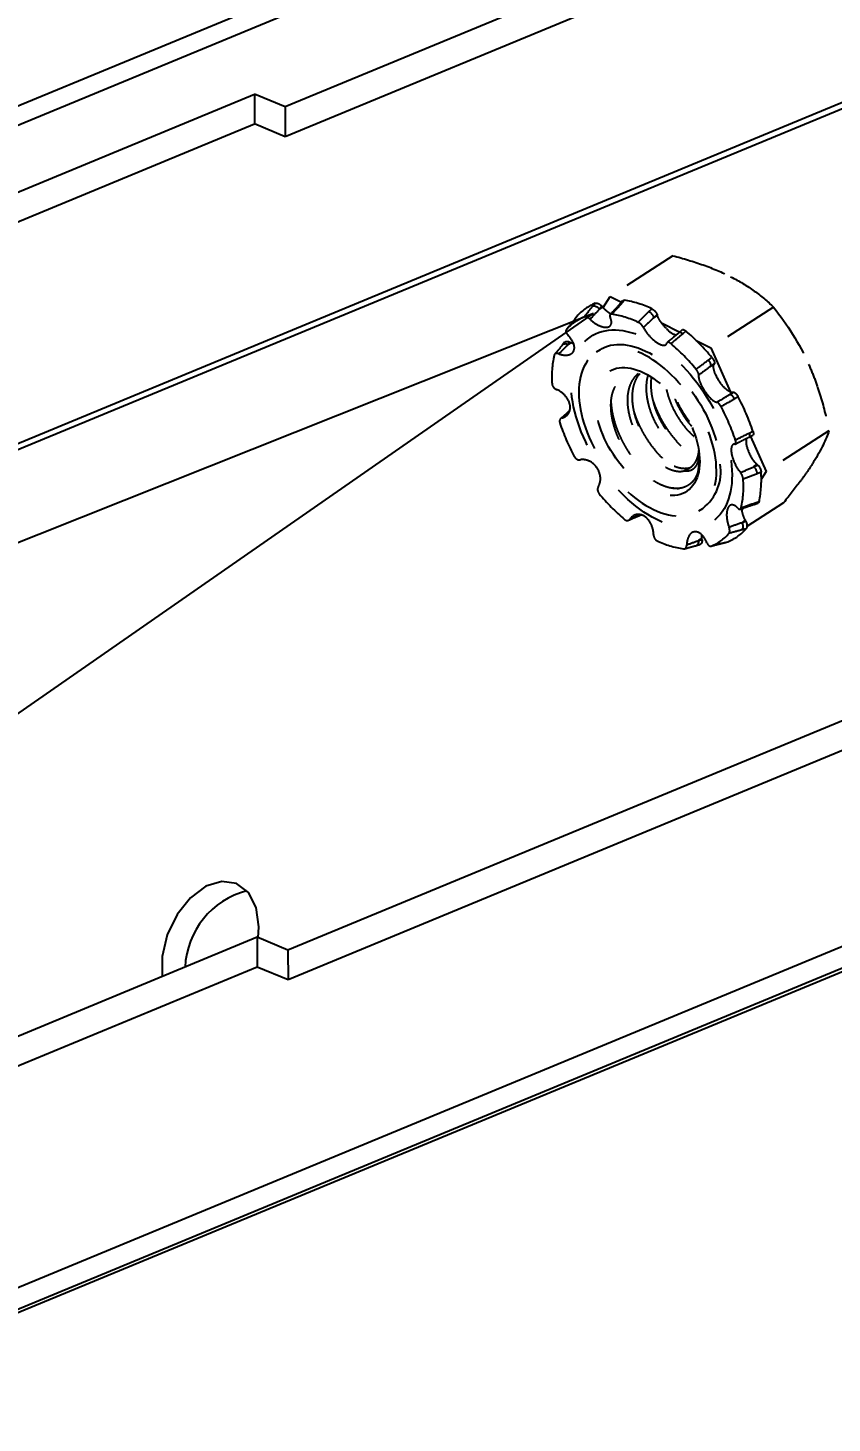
# Model space of a CAD drawing. Extents: x -1.2 to 24.5, y -10.7 to 0.
# Drawn here: x 16.458 to 17.925, y -9.427 to -6.882 of the extents above; entities that cross this region are included whole.
import ezdxf
from ezdxf import colors
from ezdxf.entities.mleader import LeaderData, LeaderLine
from ezdxf.math import Vec2, Vec3

# ---------------------------------------------------------------- set-up
doc = ezdxf.new("R2010")
doc.units = 0
doc.header["$LTSCALE"] = 0.5
doc.header["$MEASUREMENT"] = 0
doc.linetypes.add('HIDDEN2', pattern=[0.1875, 0.125, -0.0625])
for name, color, linetype in [('Brackets', 181, 'CONTINUOUS'), ('FAB DWG', 221, 'CONTINUOUS'), ('Hardware', 242, 'CONTINUOUS'), ('Housing', 150, 'CONTINUOUS')]:
    doc.layers.add(name, color=color, linetype=linetype)
doc.styles.get("Standard").update_dxf_attribs({"font": 'arial.ttf'})

msp = doc.modelspace()

# ---------------------------------------------------------------- linework, layer by layer
at = {"layer": 'Brackets', "linetype": 'Continuous', "transparency": 16777216}
for p, q in [((15.9656, -7.8358), (21.3784, -5.5967)), ((21.3784, -5.6087), (15.9713, -7.8454)), ((19.9787, -5.764), (16.9274, -7.0262)), ((20.035, -5.7952), (16.9275, -7.0806)), ((14.293, -7.9122), (16.9565, -6.8104)), ((14.3351, -7.9297), (16.9986, -6.8279)), ((21.8635, -6.9362), (15.9707, -9.3738)), ((15.4784, -7.5789), (16.871, -7.0028)), ((16.871, -7.0028), (16.8712, -7.0572)), ((16.9274, -7.0262), (16.871, -7.0028)), ((16.9274, -7.0262), (16.9275, -7.0806)), ((15.4785, -7.6333), (16.8712, -7.0572)), ((16.9275, -7.0806), (16.8712, -7.0572)), ((19.9106, -7.3323), (16.9324, -8.5642)), ((19.9565, -7.3677), (16.9326, -8.6186)), ((16.8761, -8.5408), (16.007, -8.9003)), ((16.8761, -8.5408), (16.8763, -8.5952)), ((16.9324, -8.5642), (16.8761, -8.5408)), ((16.9324, -8.5642), (16.9326, -8.6186)), ((16.8763, -8.5952), (15.9991, -8.9581)), ((16.9326, -8.6186), (16.8763, -8.5952))]:
    msp.add_line(p, q, dxfattribs=at)
at = {"layer": 'Brackets', "transparency": 16777216}
msp.add_line((21.9113, -6.956), (16.0184, -9.3936), dxfattribs=at)
at = {"layer": 'Brackets', "linetype": 'Continuous', "transparency": 16777216, "flags": 128}
msp.add_lwpolyline([(16.8779, -8.5415), (16.8791, -8.5214), (16.8742, -8.4865), (16.8602, -8.4593), (16.8386, -8.4428), (16.8118, -8.4389), (16.7826, -8.4478), (16.7543, -8.4687), (16.7299, -8.4993), (16.7121, -8.5363), (16.7027, -8.5756), (16.7027, -8.6125)], dxfattribs=at)
at = {"layer": 'Brackets', "linetype": 'Continuous', "transparency": 16777216}
msp.add_arc((16.8947, -8.6017), 0.1503, 104.3663, 177.5147, dxfattribs=at)
at = {"layer": 'Hardware', "linetype": 'HIDDEN2', "lineweight": 25, "transparency": 16777216}
for p, q in [((17.635, -7.2976), (17.5203, -7.3719)), ((17.5075, -7.3923), (17.5203, -7.3719)), ((17.5203, -7.3719), (17.5408, -7.3825)), ((17.5432, -7.3797), (17.5384, -7.3852)), ((17.5463, -7.3789), (17.5415, -7.3844)), ((17.4887, -7.3897), (17.4932, -7.3843)), ((17.5053, -7.3897), (17.5008, -7.3952)), ((17.5067, -7.3914), (17.5008, -7.3952)), ((17.5067, -7.3914), (17.5053, -7.3897)), ((17.5908, -7.3995), (17.5962, -7.3942)), ((17.606, -7.4048), (17.6006, -7.4101)), ((17.6065, -7.4063), (17.606, -7.4048)), ((17.8187, -7.3914), (17.7039, -7.4658)), ((17.4599, -7.4081), (17.4558, -7.4133)), ((17.4559, -7.4132), (17.4558, -7.4133)), ((17.46, -7.408), (17.4559, -7.4132)), ((17.6065, -7.4063), (17.6006, -7.4101)), ((17.6138, -7.4197), (17.6473, -7.4369)), ((17.4373, -7.4555), (17.4333, -7.4604)), ((17.4469, -7.4553), (17.4429, -7.4601)), ((17.4488, -7.4563), (17.4429, -7.4601)), ((17.4488, -7.4563), (17.4469, -7.4553)), ((17.6521, -7.4327), (17.6463, -7.4377)), ((17.6586, -7.435), (17.6528, -7.44)), ((17.6776, -7.4523), (17.7039, -7.4658)), ((17.5021, -7.4691), (17.495, -7.4736)), ((17.7039, -7.4658), (17.7401, -7.5464)), ((17.6999, -7.4879), (17.7062, -7.4834)), ((17.7106, -7.4946), (17.7042, -7.4991)), ((17.7101, -7.4953), (17.7042, -7.4991)), ((17.7101, -7.4953), (17.7106, -7.4946)), ((17.7388, -7.5507), (17.7454, -7.5467)), ((17.7447, -7.5469), (17.7388, -7.5507)), ((17.7454, -7.5467), (17.7447, -7.5469)), ((17.7539, -7.5547), (17.7473, -7.5587)), ((17.4456, -7.5829), (17.4327, -7.5933)), ((17.4467, -7.58), (17.4449, -7.5817)), ((17.7686, -7.6319), (17.7688, -7.6309)), ((17.7738, -7.6284), (17.7807, -7.625)), ((17.7738, -7.6283), (17.7738, -7.6284)), ((17.7741, -7.6211), (17.781, -7.6178)), ((17.7763, -7.6272), (17.8049, -7.691)), ((17.9197, -7.6167), (17.8049, -7.691)), ((17.7888, -7.6785), (17.7829, -7.6823)), ((17.7829, -7.6823), (17.7899, -7.6794)), ((17.7899, -7.6794), (17.7888, -7.6785)), ((17.7959, -7.6924), (17.7889, -7.6953)), ((17.8049, -7.691), (17.7963, -7.7047)), ((17.6825, -7.7629), (17.6895, -7.7584)), ((17.7628, -7.758), (17.7609, -7.7611)), ((17.837, -7.7481), (17.7699, -7.7916)), ((17.7831, -7.7511), (17.7902, -7.7488)), ((17.7852, -7.7483), (17.7922, -7.7461)), ((17.5564, -7.7781), (17.5737, -7.7696)), ((17.572, -7.7723), (17.5772, -7.7702)), ((17.767, -7.7802), (17.7611, -7.784)), ((17.7611, -7.784), (17.768, -7.782)), ((17.768, -7.782), (17.767, -7.7802)), ((17.7685, -7.7955), (17.7617, -7.7974)), ((17.6778, -7.8261), (17.684, -7.8245)), ((17.6878, -7.8132), (17.6819, -7.817)), ((17.6819, -7.817), (17.688, -7.8154)), ((17.688, -7.8154), (17.6878, -7.8132)), ((17.7045, -7.8272), (17.7169, -7.824)), ((17.7285, -7.821), (17.7349, -7.8193)), ((17.7289, -7.8209), (17.7285, -7.821)), ((17.7289, -7.8209), (17.7353, -7.8192)), ((17.7353, -7.8192), (17.7349, -7.8192))]:
    msp.add_line(p, q, dxfattribs=at)
at = {"layer": 'Hardware', "linetype": 'HIDDEN2', "lineweight": 25, "transparency": 16777216, "flags": 128}
for points in [[(17.7426, -7.6887), (17.7429, -7.697), (17.7427, -7.705), (17.7422, -7.7128), (17.7413, -7.7203), (17.74, -7.7276), (17.7384, -7.7346), (17.7364, -7.7412), (17.7341, -7.7476), (17.7313, -7.7536), (17.7283, -7.7592), (17.7249, -7.7645), (17.7211, -7.7693), (17.7171, -7.7738), (17.7127, -7.7779), (17.708, -7.7815), (17.7031, -7.7847), (17.6978, -7.7875), (17.6924, -7.7898), (17.6866, -7.7917), (17.6806, -7.7931), (17.6744, -7.7941), (17.668, -7.7946), (17.6615, -7.7946), (17.6547, -7.7942), (17.6478, -7.7933), (17.6408, -7.7919), (17.6336, -7.7901), (17.6264, -7.7878), (17.6191, -7.7851), (17.6117, -7.7819), (17.6043, -7.7784), (17.5968, -7.7743), (17.5894, -7.7699), (17.5819, -7.7651), (17.5745, -7.7599), (17.5672, -7.7543), (17.5599, -7.7484), (17.5527, -7.7421), (17.5457, -7.7354), (17.5387, -7.7285), (17.5319, -7.7213), (17.5253, -7.7138), (17.5189, -7.706), (17.5126, -7.698), (17.5066, -7.6898), (17.5008, -7.6814), (17.4952, -7.6728), (17.4899, -7.6641), (17.4849, -7.6552), (17.4801, -7.6462), (17.4757, -7.6372), (17.4715, -7.6281), (17.4677, -7.6189), (17.4642, -7.6097), (17.4611, -7.6006), (17.4582, -7.5915), (17.4558, -7.5824), (17.4537, -7.5734), (17.452, -7.5645), (17.4506, -7.5558), (17.4496, -7.5472), (17.449, -7.5387), (17.4487, -7.5305), (17.4489, -7.5225), (17.4494, -7.5147), (17.4503, -7.5071), (17.4515, -7.4999), (17.4532, -7.4929), (17.4552, -7.4862), (17.4575, -7.4799), (17.4603, -7.4739), (17.4633, -7.4683), (17.4667, -7.463), (17.4705, -7.4581), (17.4745, -7.4537), (17.4789, -7.4496), (17.4836, -7.4459), (17.4885, -7.4427), (17.4937, -7.44), (17.4992, -7.4376), (17.505, -7.4358), (17.511, -7.4343), (17.5172, -7.4334), (17.5235, -7.4329), (17.5301, -7.4329), (17.5369, -7.4333), (17.5438, -7.4342), (17.5508, -7.4356), (17.558, -7.4374), (17.5652, -7.4396), (17.5725, -7.4424), (17.5799, -7.4455), (17.5873, -7.4491), (17.5948, -7.4531), (17.6022, -7.4575), (17.6097, -7.4623), (17.6171, -7.4676), (17.6244, -7.4731), (17.6317, -7.4791), (17.6389, -7.4854), (17.6459, -7.492), (17.6529, -7.4989), (17.6597, -7.5062), (17.6663, -7.5137), (17.6727, -7.5214), (17.679, -7.5294), (17.685, -7.5377), (17.6908, -7.5461), (17.6964, -7.5547), (17.7017, -7.5634), (17.7067, -7.5723), (17.7115, -7.5812), (17.7159, -7.5903), (17.7201, -7.5994), (17.7239, -7.6085), (17.7274, -7.6177), (17.7305, -7.6269), (17.7334, -7.636), (17.7358, -7.6451), (17.7379, -7.654), (17.7396, -7.6629), (17.741, -7.6717), (17.742, -7.6803), (17.7426, -7.6887)], [(17.6528, -7.44), (17.6514, -7.4389), (17.65, -7.4381), (17.6487, -7.4376), (17.6477, -7.4374), (17.6468, -7.4375), (17.6463, -7.4377)], [(17.4634, -7.5542), (17.464, -7.5621), (17.465, -7.5701), (17.4663, -7.5782), (17.4681, -7.5865), (17.4701, -7.5949), (17.4726, -7.6033), (17.4754, -7.6118), (17.4785, -7.6203), (17.482, -7.6289), (17.4858, -7.6373), (17.4899, -7.6457), (17.4943, -7.6541), (17.499, -7.6623), (17.504, -7.6704), (17.5092, -7.6783), (17.5147, -7.6861), (17.5204, -7.6936), (17.5263, -7.7009), (17.5324, -7.708), (17.5386, -7.7148), (17.5451, -7.7213), (17.5516, -7.7274), (17.5583, -7.7333), (17.565, -7.7388), (17.5719, -7.7439), (17.5787, -7.7487), (17.5856, -7.7531), (17.5926, -7.757), (17.5995, -7.7605), (17.6063, -7.7636), (17.6132, -7.7663), (17.6199, -7.7685), (17.6266, -7.7702), (17.6331, -7.7715), (17.6395, -7.7723), (17.6458, -7.7727), (17.6518, -7.7726), (17.6577, -7.772), (17.6634, -7.7709), (17.6688, -7.7694), (17.6741, -7.7675), (17.679, -7.765), (17.6837, -7.7622), (17.6881, -7.7589), (17.6921, -7.7551), (17.6959, -7.751), (17.6994, -7.7464), (17.7025, -7.7415), (17.7052, -7.7361), (17.7076, -7.7305), (17.7097, -7.7245), (17.7114, -7.7181), (17.7127, -7.7115), (17.7136, -7.7045), (17.7142, -7.6974), (17.7143, -7.6899), (17.7141, -7.6823), (17.7136, -7.6744), (17.7126, -7.6664), (17.7112, -7.6583), (17.7095, -7.65), (17.7074, -7.6416), (17.705, -7.6332), (17.7022, -7.6247), (17.6991, -7.6162), (17.6956, -7.6077), (17.6918, -7.5992), (17.6877, -7.5908), (17.6833, -7.5825), (17.6786, -7.5742), (17.6736, -7.5661), (17.6684, -7.5582), (17.6629, -7.5505), (17.6572, -7.5429), (17.6513, -7.5356), (17.6452, -7.5286), (17.639, -7.5218), (17.6325, -7.5153), (17.626, -7.5091), (17.6193, -7.5032), (17.6126, -7.4977), (17.6057, -7.4926), (17.5989, -7.4878), (17.592, -7.4835), (17.585, -7.4795), (17.5781, -7.476), (17.5712, -7.4729), (17.5644, -7.4702), (17.5577, -7.468), (17.551, -7.4663), (17.5445, -7.465), (17.5381, -7.4642), (17.5318, -7.4638), (17.5258, -7.4639), (17.5199, -7.4645), (17.5142, -7.4656), (17.5087, -7.4671), (17.5035, -7.4691), (17.4986, -7.4715), (17.4939, -7.4744), (17.4895, -7.4777), (17.4854, -7.4814), (17.4817, -7.4856), (17.4782, -7.4901), (17.4751, -7.4951), (17.4724, -7.5004), (17.4699, -7.5061), (17.4679, -7.5121), (17.4662, -7.5184), (17.4649, -7.5251), (17.464, -7.532), (17.4634, -7.5392), (17.4632, -7.5466), (17.4634, -7.5542)], [(17.5021, -7.4691), (17.5056, -7.467), (17.5105, -7.4645), (17.5157, -7.4626), (17.5212, -7.461), (17.5269, -7.46), (17.5328, -7.4594), (17.5388, -7.4593), (17.5451, -7.4596), (17.5515, -7.4605), (17.558, -7.4618), (17.5647, -7.4635), (17.5714, -7.4657), (17.5783, -7.4684), (17.5851, -7.4715), (17.592, -7.475), (17.599, -7.4789), (17.6059, -7.4833), (17.6127, -7.4881), (17.6196, -7.4932), (17.6263, -7.4987), (17.633, -7.5045), (17.6395, -7.5107), (17.646, -7.5172), (17.6522, -7.524), (17.6583, -7.5311), (17.6642, -7.5384), (17.6699, -7.5459), (17.6754, -7.5537), (17.6806, -7.5616), (17.6856, -7.5697), (17.6903, -7.5779), (17.6947, -7.5862), (17.6988, -7.5947), (17.7026, -7.6031), (17.7061, -7.6116), (17.7092, -7.6202), (17.712, -7.6286), (17.7144, -7.6371), (17.7165, -7.6455), (17.7182, -7.6537), (17.7196, -7.6619), (17.7206, -7.6699), (17.7211, -7.6777)], [(17.6836, -7.6667), (17.6838, -7.6733), (17.6836, -7.6798), (17.6829, -7.686), (17.682, -7.6919), (17.6806, -7.6975), (17.6789, -7.7028), (17.6768, -7.7077), (17.6743, -7.7123), (17.6715, -7.7165), (17.6684, -7.7203), (17.665, -7.7237), (17.6612, -7.7267), (17.6572, -7.7292), (17.6528, -7.7313), (17.6483, -7.733), (17.6434, -7.7342), (17.6384, -7.7349), (17.6332, -7.7351), (17.6277, -7.7349), (17.6222, -7.7342), (17.6165, -7.733), (17.6106, -7.7314), (17.6047, -7.7293), (17.5988, -7.7268), (17.5928, -7.7238), (17.5867, -7.7204), (17.5807, -7.7166), (17.5747, -7.7124), (17.5688, -7.7078), (17.5629, -7.7029), (17.5572, -7.6976), (17.5516, -7.692), (17.5461, -7.6861), (17.5408, -7.68), (17.5357, -7.6735), (17.5308, -7.6669), (17.5262, -7.6601), (17.5218, -7.6531), (17.5176, -7.6459), (17.5138, -7.6387), (17.5102, -7.6313), (17.507, -7.6239), (17.5041, -7.6165), (17.5015, -7.6091), (17.4993, -7.6017), (17.4975, -7.5944), (17.496, -7.5872), (17.4949, -7.5802), (17.4942, -7.5732), (17.4938, -7.5665), (17.4939, -7.5599), (17.4943, -7.5536), (17.4951, -7.5476), (17.4963, -7.5418), (17.4978, -7.5364), (17.4997, -7.5313), (17.502, -7.5265), (17.5046, -7.5221), (17.5076, -7.5181), (17.5109, -7.5145), (17.5145, -7.5113), (17.5184, -7.5085), (17.5226, -7.5062), (17.527, -7.5043), (17.5317, -7.5029), (17.5366, -7.502), (17.5418, -7.5015), (17.5471, -7.5015), (17.5526, -7.5019), (17.5583, -7.5029), (17.564, -7.5043), (17.5699, -7.5061), (17.5758, -7.5084), (17.5818, -7.5112), (17.5879, -7.5143), (17.5939, -7.5179), (17.5999, -7.522), (17.6058, -7.5263), (17.6117, -7.5311), (17.6175, -7.5362), (17.6232, -7.5417), (17.6288, -7.5474), (17.6342, -7.5534), (17.6394, -7.5597), (17.6444, -7.5663), (17.6491, -7.573), (17.6537, -7.5799), (17.6579, -7.587), (17.6619, -7.5942), (17.6656, -7.6015), (17.669, -7.6089), (17.6721, -7.6163), (17.6748, -7.6237), (17.6772, -7.6311), (17.6792, -7.6384), (17.6809, -7.6457), (17.6822, -7.6528), (17.6831, -7.6599), (17.6836, -7.6667)], [(17.4449, -7.5817), (17.446, -7.5808), (17.4463, -7.5807)], [(17.7741, -7.6211), (17.7746, -7.6229), (17.7748, -7.6245), (17.7749, -7.6259), (17.7747, -7.6271), (17.7743, -7.6279), (17.7738, -7.6283)]]:
    msp.add_lwpolyline(points, dxfattribs=at)
at = {"layer": 'Hardware', "linetype": 'HIDDEN2', "lineweight": 25, "transparency": 16777216}
for centre, radius, start, end in [((17.5205, -7.5522), 0.1752, 64.4038, 81.5452), ((17.5242, -7.4629), 0.0845, 111.5673, 139.502), ((17.4901, -7.4027), 0.013, 35.0427, 96.3227), ((17.4988, -7.5707), 0.1682, 64.3177, 81.6313), ((17.5407, -7.3877), 0.00343, 77.2323, 133.0046), ((17.5814, -7.4179), 0.0207, 22.2752, 62.9893), ((17.5024, -7.4849), 0.0811, 111.4287, 139.6406), ((17.6509, -7.4086), 0.0352, 218.1849, 253.5676), ((17.4094, -7.7274), 0.3842, 39.4283, 49.5689), ((17.5975, -7.5182), 0.1836, 167.8159, 184.1469), ((17.4383, -7.4664), 0.00782, 53.7838, 129.4296), ((17.3921, -7.7389), 0.3689, 39.3772, 49.6199), ((17.6905, -7.498), 0.0138, 355.2409, 47.1559), ((17.7629, -7.498), 0.0524, 199.6076, 228.0114), ((17.7354, -7.5629), 0.0126, 19.238, 74.3502), ((17.404, -7.7423), 0.397, 18.2772, 28.1985), ((17.387, -7.7532), 0.3812, 18.2272, 28.2484), ((17.7906, -7.4833), 0.3812, 198.2272, 208.2484), ((17.8051, -7.6362), 0.0367, 173.2206, 209.3758), ((17.5897, -7.6681), 0.0938, 346.848, 2.2577), ((17.6373, -7.6914), 0.085, 307.9681, 9.2289), ((17.7682, -7.697), 0.0208, 4.7857, 45.1165), ((17.5801, -7.7183), 0.1836, 347.8159, 4.1469), ((17.6052, -7.706), 0.1912, 347.8972, 4.0656), ((17.7855, -7.4976), 0.3689, 219.3772, 229.6199), ((17.7818, -7.748), 0.00338, 293.0447, 354.6768), ((17.5697, -7.7668), 0.00598, 292.6248, 328.6285), ((17.7494, -7.7912), 0.0138, 333.2966, 31.6142), ((17.6752, -7.7516), 0.0811, 291.4287, 319.6406), ((17.7043, -7.7406), 0.0845, 291.5673, 319.502), ((17.6788, -7.6658), 0.1682, 244.3177, 261.6313), ((17.674, -7.819), 0.00808, 297.9378, 14.1621)]:
    msp.add_arc(centre, radius, start, end, dxfattribs=at)
for points, knots in [([(17.635, -7.2976), (17.654, -7.3026), (17.6727, -7.3082), (17.708, -7.3208), (17.7247, -7.3279), (17.7402, -7.3358)], [0, 0, 0, 0, 0.5, 0.5, 1, 1, 1, 1]), ([(17.7402, -7.3358), (17.7558, -7.3438), (17.7702, -7.3526), (17.7962, -7.3713), (17.8079, -7.3812), (17.8187, -7.3914)], [0, 0, 0, 0, 0.5, 0.5, 1, 1, 1, 1]), ([(17.5432, -7.3797), (17.5432, -7.3797), (17.5434, -7.3792), (17.5445, -7.3789), (17.5458, -7.3789), (17.5463, -7.3789)], [0, 0, 0, 0, 0.006542, 0.565683, 1, 1, 1, 1]), ([(17.4932, -7.3843), (17.4946, -7.3837), (17.4968, -7.384), (17.5013, -7.386), (17.5036, -7.3878), (17.5053, -7.3897)], [0, 0, 0, 0, 0.5, 0.5, 1, 1, 1, 1]), ([(17.5213, -7.4039), (17.5206, -7.4034), (17.5183, -7.402), (17.5146, -7.3992), (17.5104, -7.3955), (17.5079, -7.3928), (17.5067, -7.3914)], [0, 0, 0, 0, 0.145224, 0.421525, 0.70658, 1, 1, 1, 1]), ([(17.5233, -7.4043), (17.5217, -7.4041), (17.5205, -7.4045), (17.5194, -7.4065), (17.5196, -7.408), (17.5204, -7.4098)], [0, 0, 0, 0, 0.5, 0.5, 1, 1, 1, 1]), ([(17.5384, -7.3852), (17.5383, -7.3854), (17.5349, -7.3892), (17.529, -7.3958), (17.5229, -7.4022), (17.5203, -7.405)], [0, 0, 0, 0, 0.018805, 0.573407, 1, 1, 1, 1]), ([(17.5962, -7.3942), (17.5982, -7.3951), (17.6004, -7.3968), (17.604, -7.4007), (17.6054, -7.403), (17.606, -7.4048)], [0, 0, 0, 0, 0.5, 0.5, 1, 1, 1, 1]), ([(17.4836, -7.4135), (17.4819, -7.4119), (17.4798, -7.4105), (17.4758, -7.409), (17.474, -7.4089), (17.4727, -7.4094)], [0, 0, 0, 0, 0.5, 0.5, 1, 1, 1, 1]), ([(17.4836, -7.4135), (17.4883, -7.418), (17.494, -7.422), (17.505, -7.4272), (17.5103, -7.4284), (17.5185, -7.4276), (17.5213, -7.4255), (17.5233, -7.419), (17.5226, -7.4146), (17.5204, -7.4098)], [0, 0, 0, 0, 0.25, 0.25, 0.5, 0.5, 0.75, 0.75, 1, 1, 1, 1]), ([(17.581, -7.4284), (17.5801, -7.4266), (17.5787, -7.4247), (17.5754, -7.4213), (17.5735, -7.4199), (17.5717, -7.4191)], [0, 0, 0, 0, 0.5, 0.5, 1, 1, 1, 1]), ([(17.581, -7.4284), (17.5833, -7.4332), (17.587, -7.4385), (17.5957, -7.4483), (17.6009, -7.4528), (17.6105, -7.4591), (17.6149, -7.4608), (17.6214, -7.461), (17.6235, -7.4595), (17.6241, -7.4566)], [0, 0, 0, 0, 0.25, 0.25, 0.5, 0.5, 0.75, 0.75, 1, 1, 1, 1]), ([(17.6232, -7.4304), (17.6192, -7.4267), (17.6156, -7.4225), (17.6113, -7.4162), (17.61, -7.4141), (17.6079, -7.4101), (17.6071, -7.4081), (17.6065, -7.4063)], [0, 0, 0, 0, 0.5, 0.5, 0.75, 0.75, 1, 1, 1, 1]), ([(17.4269, -7.4765), (17.4327, -7.4787), (17.4386, -7.4795), (17.4482, -7.4777), (17.452, -7.4751), (17.4556, -7.4675), (17.4555, -7.4625), (17.4516, -7.4522), (17.448, -7.4469), (17.4433, -7.4423)], [0, 0, 0, 0, 0.25, 0.25, 0.5, 0.5, 0.75, 0.75, 1, 1, 1, 1]), ([(17.4373, -7.4556), (17.4373, -7.4555), (17.4377, -7.4548), (17.4392, -7.4541), (17.4416, -7.4536), (17.4444, -7.4541), (17.4461, -7.4549), (17.4469, -7.4553)], [0, 0, 0, 0, 0.013941, 0.275031, 0.536113, 0.797197, 1, 1, 1, 1]), ([(17.4405, -7.4324), (17.4396, -7.4335), (17.4394, -7.4351), (17.4404, -7.4387), (17.4416, -7.4406), (17.4433, -7.4423)], [0, 0, 0, 0, 0.5, 0.5, 1, 1, 1, 1]), ([(17.454, -7.4587), (17.4539, -7.4587), (17.4522, -7.4581), (17.4504, -7.4572), (17.4488, -7.4563)], [0, 0, 0, 0, 0.045682, 1, 1, 1, 1]), ([(17.6311, -7.4579), (17.6294, -7.4565), (17.6278, -7.4556), (17.6252, -7.4551), (17.6244, -7.4555), (17.6241, -7.4566)], [0, 0, 0, 0, 0.5, 0.5, 1, 1, 1, 1]), ([(17.6463, -7.4377), (17.6462, -7.4379), (17.6422, -7.4414), (17.635, -7.4474), (17.6278, -7.4531), (17.6247, -7.4556)], [0, 0, 0, 0, 0.0187179, 0.5745326, 1, 1, 1, 1]), ([(17.6522, -7.4328), (17.6524, -7.4326), (17.6529, -7.4321), (17.6545, -7.4324), (17.6565, -7.4334), (17.658, -7.4345), (17.6586, -7.435)], [0, 0, 0, 0, 0.18959, 0.481448, 0.773301, 1, 1, 1, 1]), ([(17.4269, -7.4765), (17.4248, -7.4757), (17.4228, -7.4756), (17.4195, -7.4766), (17.4184, -7.4778), (17.418, -7.4795)], [0, 0, 0, 0, 0.5, 0.5, 1, 1, 1, 1]), ([(17.4333, -7.4604), (17.4332, -7.4605), (17.4303, -7.4641), (17.4255, -7.4699), (17.4209, -7.4753), (17.419, -7.4775)], [0, 0, 0, 0, 0.025649, 0.600891, 1, 1, 1, 1]), ([(17.6819, -7.5154), (17.6821, -7.5143), (17.6818, -7.5126), (17.6801, -7.5088), (17.6788, -7.5067), (17.6773, -7.5049)], [0, 0, 0, 0, 0.5, 0.5, 1, 1, 1, 1]), ([(17.7062, -7.4834), (17.7079, -7.4855), (17.7093, -7.4879), (17.711, -7.492), (17.7111, -7.4938), (17.7106, -7.4946)], [0, 0, 0, 0, 0.5, 0.5, 1, 1, 1, 1]), ([(17.7135, -7.5155), (17.7114, -7.511), (17.7099, -7.5067), (17.7087, -7.4997), (17.709, -7.497), (17.7101, -7.4953)], [0, 0, 0, 0, 0.5, 0.5, 1, 1, 1, 1]), ([(17.8826, -7.4954), (17.8868, -7.5049), (17.8908, -7.5147), (17.8981, -7.5345), (17.9014, -7.5445), (17.9106, -7.5749), (17.9155, -7.5957), (17.9197, -7.6167)], [0, 0, 0, 0, 0.25, 0.25, 0.5, 0.5, 1, 1, 1, 1]), ([(17.4144, -7.5315), (17.4145, -7.5335), (17.4154, -7.5356), (17.4183, -7.5393), (17.4203, -7.5408), (17.4224, -7.5416)], [0, 0, 0, 0, 0.5, 0.5, 1, 1, 1, 1]), ([(17.6811, -7.6895), (17.6804, -7.6919), (17.679, -7.6964), (17.6761, -7.7022), (17.6729, -7.7073), (17.669, -7.7117), (17.6645, -7.7154), (17.6596, -7.7183), (17.6543, -7.7205), (17.6485, -7.7219), (17.6423, -7.7224), (17.636, -7.7222), (17.6294, -7.7211), (17.6226, -7.7193), (17.6156, -7.7167), (17.6085, -7.7134), (17.6015, -7.7095), (17.5943, -7.7048), (17.5872, -7.6994), (17.5804, -7.6935), (17.5737, -7.687), (17.5672, -7.68), (17.561, -7.6725), (17.5552, -7.6647), (17.5498, -7.6566), (17.5446, -7.6482), (17.5399, -7.6395), (17.5357, -7.6308), (17.5321, -7.6219), (17.5289, -7.6129), (17.5263, -7.604), (17.5243, -7.5953), (17.5229, -7.5869), (17.5221, -7.5786), (17.5218, -7.5705), (17.5221, -7.5629), (17.523, -7.5556), (17.5246, -7.5486), (17.5267, -7.5422), (17.5294, -7.5365), (17.5325, -7.5314), (17.5361, -7.5267), (17.5403, -7.5227), (17.5448, -7.5194), (17.5497, -7.5167), (17.5551, -7.5147), (17.5609, -7.5134), (17.5668, -7.5129), (17.573, -7.513), (17.5794, -7.5138), (17.586, -7.5153), (17.5906, -7.5166), (17.5931, -7.5176), (17.5933, -7.5177)], [0, 0, 0, 0, 0.023744, 0.044842, 0.065941, 0.087652, 0.109364, 0.130465, 0.151566, 0.173315, 0.195064, 0.215616, 0.236169, 0.257326, 0.278484, 0.298912, 0.31934, 0.340379, 0.361419, 0.381502, 0.401585, 0.422272, 0.442959, 0.462717, 0.482474, 0.50281, 0.523145, 0.542757, 0.56237, 0.582586, 0.602802, 0.621889, 0.640976, 0.660618, 0.68026, 0.699352, 0.718443, 0.738131, 0.757818, 0.776281, 0.794744, 0.813746, 0.832748, 0.851166, 0.869583, 0.888561, 0.907539, 0.92553, 0.943521, 0.96205, 0.980579, 0.998325, 1, 1, 1, 1]), ([(17.5714, -7.5131), (17.5712, -7.5132), (17.569, -7.5146), (17.5653, -7.5186), (17.5606, -7.5248), (17.5568, -7.5323), (17.554, -7.5409), (17.5522, -7.5506), (17.5516, -7.5613), (17.5523, -7.5726), (17.5541, -7.5845), (17.5572, -7.5969), (17.5616, -7.6095), (17.5671, -7.622), (17.5736, -7.6339), (17.581, -7.6453), (17.5892, -7.6558), (17.598, -7.6654), (17.607, -7.6735), (17.6162, -7.6802), (17.6253, -7.6854), (17.6343, -7.689), (17.6428, -7.6909), (17.6502, -7.6912), (17.6544, -7.6902), (17.6562, -7.6898)], [0, 0, 0, 0, 0.003418, 0.043928, 0.08496, 0.12622, 0.167404, 0.212543, 0.256866, 0.301465, 0.346791, 0.392451, 0.440576, 0.488137, 0.534857, 0.582183, 0.6302, 0.678435, 0.726404, 0.773638, 0.820397, 0.868035, 0.91619, 0.964382, 1, 1, 1, 1]), ([(17.5741, -7.5132), (17.5735, -7.5138), (17.5708, -7.5166), (17.5671, -7.523), (17.5633, -7.5322), (17.5611, -7.5426), (17.5602, -7.5538), (17.5607, -7.5656), (17.5625, -7.5781), (17.5656, -7.591), (17.5701, -7.6038), (17.5756, -7.6163), (17.5819, -7.6278), (17.5886, -7.6383), (17.5957, -7.6477), (17.6033, -7.6564), (17.6113, -7.6643), (17.6195, -7.671), (17.6279, -7.6766), (17.6362, -7.6809), (17.6443, -7.6838), (17.6521, -7.6854), (17.6596, -7.6855), (17.6651, -7.6846), (17.6678, -7.6831), (17.6685, -7.6827)], [0, 0, 0, 0, 0.014107, 0.063022, 0.112041, 0.160671, 0.208444, 0.256171, 0.304773, 0.353785, 0.402715, 0.451078, 0.49858, 0.540985, 0.583983, 0.627248, 0.670443, 0.714736, 0.758251, 0.801923, 0.846321, 0.891089, 0.935853, 0.984396, 1, 1, 1, 1]), ([(17.5892, -7.5164), (17.589, -7.5171), (17.5877, -7.5208), (17.5865, -7.5284), (17.5859, -7.5391), (17.5865, -7.5504), (17.5884, -7.5623), (17.5915, -7.5747), (17.5958, -7.5873), (17.6014, -7.5998), (17.6079, -7.6117), (17.6153, -7.6231), (17.6235, -7.6336), (17.6322, -7.6432), (17.6413, -7.6513), (17.6504, -7.658), (17.6596, -7.6632), (17.6685, -7.6667), (17.6748, -7.6684), (17.6778, -7.6684), (17.6782, -7.6684)], [0, 0, 0, 0, 0.014121, 0.07299, 0.130795, 0.18896, 0.248073, 0.307621, 0.370384, 0.432412, 0.493343, 0.555065, 0.617687, 0.680594, 0.743154, 0.804755, 0.865738, 0.927865, 0.990667, 1, 1, 1, 1]), ([(17.5958, -7.5194), (17.5957, -7.5198), (17.5948, -7.5236), (17.5945, -7.5316), (17.5949, -7.5434), (17.5968, -7.5559), (17.5999, -7.5688), (17.6043, -7.5816), (17.6099, -7.5941), (17.6161, -7.6056), (17.6229, -7.6161), (17.63, -7.6255), (17.6376, -7.6342), (17.6456, -7.6421), (17.6538, -7.6488), (17.6622, -7.6544), (17.6704, -7.6586), (17.6766, -7.661), (17.6797, -7.6616), (17.6804, -7.6618)], [0, 0, 0, 0, 0.008114, 0.076157, 0.144132, 0.213355, 0.283161, 0.352852, 0.421734, 0.48939, 0.549786, 0.611028, 0.67265, 0.73417, 0.797256, 0.859234, 0.921435, 0.98467, 1, 1, 1, 1]), ([(17.6819, -7.5154), (17.6814, -7.5183), (17.6821, -7.5228), (17.6859, -7.533), (17.689, -7.5389), (17.6964, -7.5499), (17.7006, -7.555), (17.7085, -7.5622), (17.7121, -7.5643), (17.715, -7.5647)], [0, 0, 0, 0, 0.25, 0.25, 0.5, 0.5, 0.75, 0.75, 1, 1, 1, 1]), ([(17.4327, -7.5933), (17.4377, -7.5921), (17.442, -7.5891), (17.4472, -7.5806), (17.4481, -7.5751), (17.4458, -7.5636), (17.4426, -7.5577), (17.4338, -7.5479), (17.4282, -7.544), (17.4224, -7.5416)], [0, 0, 0, 0, 0.25, 0.25, 0.5, 0.5, 0.75, 0.75, 1, 1, 1, 1]), ([(17.6232, -7.5418), (17.624, -7.5453), (17.6258, -7.553), (17.6301, -7.5651), (17.6356, -7.5776), (17.6422, -7.5895), (17.6496, -7.6009), (17.6577, -7.6115), (17.6665, -7.6209), (17.6729, -7.627), (17.6763, -7.6294), (17.6766, -7.6297)], [0, 0, 0, 0, 0.1038243, 0.2310049, 0.3566967, 0.4801649, 0.6052365, 0.7321315, 0.8596039, 0.9863728, 1, 1, 1, 1]), ([(17.7447, -7.5469), (17.7437, -7.5472), (17.7427, -7.5472), (17.7402, -7.5466), (17.7388, -7.546), (17.7345, -7.5434), (17.7312, -7.5406), (17.7278, -7.5369)], [0, 0, 0, 0, 0.25, 0.25, 0.5, 0.5, 1, 1, 1, 1]), ([(17.7454, -7.5467), (17.7464, -7.5464), (17.7478, -7.5471), (17.751, -7.5501), (17.7527, -7.5523), (17.7539, -7.5547)], [0, 0, 0, 0, 0.5, 0.5, 1, 1, 1, 1]), ([(17.4449, -7.5817), (17.4447, -7.5818), (17.4418, -7.5845), (17.437, -7.5889), (17.4322, -7.5929), (17.4302, -7.5945)], [0, 0, 0, 0, 0.025439, 0.60821, 1, 1, 1, 1]), ([(17.522, -7.5674), (17.5223, -7.5702), (17.5228, -7.5773), (17.5252, -7.5894), (17.5285, -7.6021), (17.5324, -7.6134), (17.5364, -7.6233), (17.5409, -7.6329), (17.5456, -7.6419), (17.5515, -7.6519), (17.5589, -7.663), (17.5678, -7.6746), (17.5774, -7.6853), (17.5874, -7.6949), (17.5975, -7.7031), (17.6077, -7.7099), (17.6179, -7.7153), (17.6278, -7.7192), (17.6371, -7.7216), (17.6427, -7.7219), (17.6453, -7.722)], [0, 0, 0, 0, 0.0395657, 0.1023642, 0.1655314, 0.2108516, 0.255951, 0.3006633, 0.3425107, 0.3840145, 0.4459429, 0.5087102, 0.5718697, 0.6349576, 0.697513, 0.7590985, 0.8203926, 0.8827398, 0.9457344, 1, 1, 1, 1]), ([(17.5637, -7.5821), (17.5647, -7.5851), (17.5668, -7.5915), (17.5707, -7.6011), (17.5751, -7.6107), (17.5799, -7.6197), (17.5858, -7.6297), (17.5931, -7.6408), (17.6021, -7.6524), (17.6114, -7.6629), (17.6178, -7.6688), (17.6208, -7.6717)], [0, 0, 0, 0, 0.0896, 0.187716, 0.284989, 0.376029, 0.466322, 0.60105, 0.737603, 0.875008, 1, 1, 1, 1]), ([(17.5979, -7.5599), (17.5989, -7.5629), (17.601, -7.5693), (17.605, -7.5789), (17.6094, -7.5885), (17.6142, -7.5975), (17.6201, -7.6075), (17.6274, -7.6186), (17.6364, -7.6302), (17.6456, -7.6407), (17.652, -7.6466), (17.6551, -7.6495)], [0, 0, 0, 0, 0.0896002, 0.1877156, 0.2849889, 0.3760294, 0.4663225, 0.6010499, 0.7376025, 0.8750084, 1, 1, 1, 1]), ([(17.6387, -7.5591), (17.6387, -7.5592), (17.6402, -7.5636), (17.6442, -7.5719), (17.6504, -7.5834), (17.6572, -7.5938), (17.6631, -7.602), (17.6671, -7.6065), (17.6686, -7.6081)], [0, 0, 0, 0, 0.006007, 0.239807, 0.469445, 0.674443, 0.882308, 1, 1, 1, 1]), ([(17.643, -7.5646), (17.6433, -7.5652), (17.6449, -7.5689), (17.6484, -7.5753), (17.6543, -7.5853), (17.6598, -7.5937), (17.6638, -7.5989), (17.6648, -7.6002)], [0, 0, 0, 0, 0.046701, 0.285399, 0.522138, 0.875378, 1, 1, 1, 1]), ([(17.7227, -7.5728), (17.7216, -7.5707), (17.7202, -7.5687), (17.7174, -7.5658), (17.716, -7.5649), (17.715, -7.5647)], [0, 0, 0, 0, 0.5, 0.5, 1, 1, 1, 1]), ([(17.4327, -7.5933), (17.4308, -7.5937), (17.4294, -7.5949), (17.4279, -7.5983), (17.4279, -7.6004), (17.4286, -7.6026)], [0, 0, 0, 0, 0.5, 0.5, 1, 1, 1, 1]), ([(17.7479, -7.6413), (17.7489, -7.6414), (17.7496, -7.6407), (17.75, -7.638), (17.7497, -7.6361), (17.749, -7.634)], [0, 0, 0, 0, 0.5, 0.5, 1, 1, 1, 1]), ([(17.7488, -7.6412), (17.7532, -7.6388), (17.7615, -7.6343), (17.7699, -7.6303), (17.7738, -7.6284)], [0, 0, 0, 0, 0.539334, 1, 1, 1, 1]), ([(17.781, -7.6178), (17.7813, -7.6188), (17.7818, -7.6208), (17.7819, -7.6231), (17.7815, -7.6246), (17.7809, -7.6248), (17.7807, -7.6249)], [0, 0, 0, 0, 0.280959, 0.561918, 0.842867, 1, 1, 1, 1]), ([(17.682, -7.6522), (17.6818, -7.6537), (17.6815, -7.6573), (17.6803, -7.6626), (17.6786, -7.6678), (17.6764, -7.6727), (17.6737, -7.677), (17.6707, -7.6808), (17.6675, -7.6838), (17.664, -7.6863), (17.6603, -7.6884), (17.6575, -7.6894), (17.6562, -7.6898)], [0, 0, 0, 0, 0.080892, 0.189571, 0.295182, 0.400792, 0.509471, 0.61815, 0.712529, 0.806908, 0.903454, 1, 1, 1, 1]), ([(17.7479, -7.6413), (17.7451, -7.641), (17.743, -7.6426), (17.741, -7.649), (17.741, -7.654), (17.7433, -7.6655), (17.7455, -7.672), (17.7512, -7.6838), (17.7547, -7.6891), (17.7582, -7.693)], [0, 0, 0, 0, 0.25, 0.25, 0.5, 0.5, 0.75, 0.75, 1, 1, 1, 1]), ([(17.7888, -7.6785), (17.7873, -7.6773), (17.7859, -7.6758), (17.783, -7.6725), (17.7816, -7.6705), (17.7775, -7.6642), (17.7751, -7.6593), (17.7731, -7.6542)], [0, 0, 0, 0, 0.25, 0.25, 0.5, 0.5, 1, 1, 1, 1]), ([(17.4548, -7.6637), (17.456, -7.6658), (17.4577, -7.6676), (17.4616, -7.6699), (17.4637, -7.6703), (17.4656, -7.6699)], [0, 0, 0, 0, 0.5, 0.5, 1, 1, 1, 1]), ([(17.4986, -7.7192), (17.5015, -7.7148), (17.5029, -7.7089), (17.5023, -7.6966), (17.5001, -7.6901), (17.4927, -7.6791), (17.4876, -7.6747), (17.4765, -7.6695), (17.4707, -7.6688), (17.4656, -7.6699)], [0, 0, 0, 0, 0.25, 0.25, 0.5, 0.5, 0.75, 0.75, 1, 1, 1, 1]), ([(17.6562, -7.6898), (17.6575, -7.69), (17.6602, -7.6903), (17.6639, -7.6898), (17.6674, -7.6889), (17.6707, -7.6874), (17.6736, -7.6853), (17.6762, -7.6827), (17.6785, -7.6795), (17.6803, -7.6757), (17.6817, -7.6713), (17.6827, -7.6663), (17.6829, -7.6627), (17.683, -7.6609)], [0, 0, 0, 0, 0.085608, 0.171216, 0.259106, 0.346996, 0.437226, 0.527456, 0.619937, 0.712419, 0.809438, 0.906457, 1, 1, 1, 1]), ([(17.7899, -7.6794), (17.7913, -7.6806), (17.7928, -7.6827), (17.795, -7.6875), (17.7958, -7.6902), (17.7959, -7.6924)], [0, 0, 0, 0, 0.5, 0.5, 1, 1, 1, 1]), ([(17.8917, -7.6737), (17.8882, -7.6793), (17.8844, -7.6851), (17.8762, -7.697), (17.8718, -7.7031), (17.858, -7.7218), (17.8478, -7.7348), (17.837, -7.7481)], [0, 0, 0, 0, 0.25, 0.25, 0.5, 0.5, 1, 1, 1, 1]), ([(17.7632, -7.705), (17.7631, -7.7031), (17.7625, -7.7008), (17.7607, -7.6964), (17.7595, -7.6944), (17.7582, -7.693)], [0, 0, 0, 0, 0.5, 0.5, 1, 1, 1, 1]), ([(17.4986, -7.7192), (17.4976, -7.7209), (17.4972, -7.723), (17.4978, -7.7275), (17.4988, -7.7298), (17.5003, -7.7316)], [0, 0, 0, 0, 0.5, 0.5, 1, 1, 1, 1]), ([(17.7536, -7.7581), (17.7501, -7.7544), (17.7464, -7.7522), (17.7399, -7.752), (17.7371, -7.7539), (17.7335, -7.7616), (17.7327, -7.7671), (17.7334, -7.7795), (17.7349, -7.7862), (17.7373, -7.7923)], [0, 0, 0, 0, 0.25, 0.25, 0.5, 0.5, 0.75, 0.75, 1, 1, 1, 1]), ([(17.7536, -7.7581), (17.7549, -7.7595), (17.7562, -7.7601), (17.7584, -7.7597), (17.7592, -7.7587), (17.7596, -7.7571)], [0, 0, 0, 0, 0.5, 0.5, 1, 1, 1, 1]), ([(17.7576, -7.7598), (17.7621, -7.7582), (17.7706, -7.7552), (17.7791, -7.7524), (17.7831, -7.7511)], [0, 0, 0, 0, 0.52328, 1, 1, 1, 1]), ([(17.767, -7.7802), (17.7665, -7.7791), (17.7652, -7.7764), (17.7634, -7.7717), (17.7618, -7.7663), (17.7609, -7.7619), (17.7607, -7.7594), (17.7606, -7.7588)], [0, 0, 0, 0, 0.165416, 0.41297, 0.660498, 0.906373, 1, 1, 1, 1]), ([(17.7922, -7.7461), (17.7919, -7.7468), (17.7915, -7.7482), (17.7906, -7.7486), (17.7901, -7.7488)], [0, 0, 0, 0, 0.519402, 1, 1, 1, 1]), ([(17.5465, -7.7786), (17.5482, -7.78), (17.5501, -7.7808), (17.5537, -7.7806), (17.5553, -7.7796), (17.5564, -7.7781)], [0, 0, 0, 0, 0.5, 0.5, 1, 1, 1, 1]), ([(17.554, -7.7801), (17.554, -7.7801), (17.557, -7.7787), (17.5629, -7.776), (17.5691, -7.7735), (17.572, -7.7723)], [0, 0, 0, 0, 0.002651, 0.520561, 1, 1, 1, 1]), ([(17.5996, -7.8063), (17.5996, -7.8), (17.5981, -7.7932), (17.5924, -7.7814), (17.5882, -7.7763), (17.5786, -7.77), (17.5733, -7.7688), (17.5636, -7.7707), (17.5594, -7.7736), (17.5564, -7.7781)], [0, 0, 0, 0, 0.25, 0.25, 0.5, 0.5, 0.75, 0.75, 1, 1, 1, 1]), ([(17.768, -7.782), (17.7692, -7.7843), (17.7699, -7.7871), (17.7701, -7.7921), (17.7696, -7.7943), (17.7685, -7.7955)], [0, 0, 0, 0, 0.5, 0.5, 1, 1, 1, 1]), ([(17.5996, -7.8063), (17.5996, -7.8086), (17.6002, -7.811), (17.6025, -7.815), (17.6041, -7.8166), (17.6059, -7.8174)], [0, 0, 0, 0, 0.5, 0.5, 1, 1, 1, 1]), ([(17.697, -7.8211), (17.6945, -7.8151), (17.6911, -7.8097), (17.6832, -7.8025), (17.6788, -7.8007), (17.6706, -7.8015), (17.6669, -7.8041), (17.6617, -7.8127), (17.6603, -7.8185), (17.6602, -7.8248)], [0, 0, 0, 0, 0.25, 0.25, 0.5, 0.5, 0.75, 0.75, 1, 1, 1, 1]), ([(17.6878, -7.8132), (17.6876, -7.8114), (17.6874, -7.8091), (17.6875, -7.807), (17.6875, -7.8066)], [0, 0, 0, 0, 0.811479, 1, 1, 1, 1]), ([(17.7371, -7.8041), (17.738, -7.8031), (17.7385, -7.8013), (17.7386, -7.797), (17.7381, -7.7945), (17.7373, -7.7923)], [0, 0, 0, 0, 0.5, 0.5, 1, 1, 1, 1]), ([(17.6543, -7.8322), (17.6559, -7.8325), (17.6574, -7.8318), (17.6595, -7.8291), (17.6602, -7.8271), (17.6602, -7.8248)], [0, 0, 0, 0, 0.5, 0.5, 1, 1, 1, 1]), ([(17.6561, -7.8321), (17.6597, -7.8311), (17.6668, -7.8291), (17.6742, -7.8271), (17.6778, -7.8261)], [0, 0, 0, 0, 0.50862, 1, 1, 1, 1]), ([(17.688, -7.8154), (17.6881, -7.8165), (17.6882, -7.8187), (17.6874, -7.8215), (17.686, -7.8236), (17.6846, -7.8242), (17.6839, -7.8245)], [0, 0, 0, 0, 0.250805, 0.50161, 0.752414, 1, 1, 1, 1]), ([(17.697, -7.8211), (17.6978, -7.8233), (17.6992, -7.8251), (17.702, -7.8273), (17.7036, -7.8276), (17.7049, -7.8271)], [0, 0, 0, 0, 0.5, 0.5, 1, 1, 1, 1]), ([(17.7169, -7.824), (17.717, -7.824), (17.7209, -7.823), (17.7247, -7.822), (17.7285, -7.821)], [0, 0, 0, 0, 0.0124595, 1, 1, 1, 1])]:
    msp.add_open_spline(points, degree=3, knots=knots, dxfattribs=at)
for points in [[(17.4727, -7.4094), (17.4779, -7.4029), (17.4832, -7.3964), (17.4887, -7.3897)], [(17.5008, -7.3952), (17.4949, -7.4014), (17.4892, -7.4075), (17.4836, -7.4135)], [(17.5415, -7.3844), (17.5356, -7.3911), (17.5295, -7.3977), (17.5233, -7.4043)], [(17.5717, -7.4191), (17.5779, -7.4125), (17.5843, -7.406), (17.5908, -7.3995)], [(17.8187, -7.3914), (17.8434, -7.423), (17.8654, -7.457), (17.8826, -7.4954)], [(17.4559, -7.4132), (17.4508, -7.4195), (17.4457, -7.4259), (17.4405, -7.4324)], [(17.6006, -7.4101), (17.5939, -7.4161), (17.5874, -7.4222), (17.581, -7.4284)], [(17.6528, -7.44), (17.6457, -7.4461), (17.6385, -7.4521), (17.6311, -7.4579)], [(17.4429, -7.4601), (17.4375, -7.4657), (17.4322, -7.4712), (17.4269, -7.4765)], [(17.6773, -7.5049), (17.6846, -7.499), (17.6922, -7.4934), (17.6999, -7.4879)], [(17.7042, -7.4991), (17.6967, -7.5044), (17.6892, -7.5098), (17.6819, -7.5154)], [(17.715, -7.5647), (17.723, -7.5602), (17.7309, -7.5556), (17.7388, -7.5507)], [(17.7473, -7.5587), (17.7392, -7.5637), (17.731, -7.5683), (17.7227, -7.5728)], [(17.749, -7.634), (17.7573, -7.6295), (17.7657, -7.6252), (17.7741, -7.6211)], [(17.9197, -7.6167), (17.9143, -7.6329), (17.9058, -7.6513), (17.8917, -7.6737)], [(17.7582, -7.693), (17.7664, -7.6896), (17.7746, -7.686), (17.7829, -7.6823)], [(17.7889, -7.6953), (17.7803, -7.6987), (17.7718, -7.702), (17.7632, -7.705)], [(17.7596, -7.7571), (17.7681, -7.754), (17.7767, -7.751), (17.7852, -7.7483)], [(17.7373, -7.7923), (17.7451, -7.7896), (17.7531, -7.7869), (17.7611, -7.784)], [(17.7617, -7.7974), (17.7534, -7.7998), (17.7452, -7.802), (17.7371, -7.8041)], [(17.6602, -7.8248), (17.6673, -7.8222), (17.6745, -7.8196), (17.6819, -7.817)], [(17.7049, -7.8271), (17.713, -7.825), (17.721, -7.8229), (17.7289, -7.8209)]]:
    msp.add_open_spline(points, degree=3, dxfattribs=at)
at = {"layer": 'Housing', "linetype": 'Continuous', "transparency": 16777216}
msp.add_line((14.6263, -9.9753), (22.5007, -6.718), dxfattribs=at)

# ---------------------------------------------------------------- leaders
at = {"layer": 'FAB DWG', "transparency": 16777216}
ml = msp.add_multileader_mtext('Standard', dxfattribs=at)
ml.set_content('\\A1;1/4-20 x {\\H0.7x;\\S1/2;}" Screw \\P1/2-20 Locknut (X2)\\P(HW14201 & HW01020)', color=256)
ml.set_leader_properties()
ml.build(insert=Vec2(0, 0))
ml.multileader.update_dxf_attribs({"dogleg_length": 0.18, "arrow_head_size": 0.5})
ctx = ml.context
ctx.base_point, ctx.char_height, ctx.arrow_head_size, ctx.landing_gap_size, ctx.plane_origin = Vec3(11.1219, -8.606), 0.188, 0.5, 0.09, Vec3(-10.7047, -25.486)
ctx.text_align_type = 2
notes = []
notes.append((ctx, [(1, (1, 1, 0), (14.4683, -8.606), (-1, 0), 0.36, [(1, [(15.6263, -8.6977), (17.4901, -7.4027)], 0, [])])]))
ctx.mtext.insert, ctx.mtext.width, ctx.mtext.alignment, ctx.mtext.flow_direction = Vec3(14.0183, -8.4843), 15.17745, 3, 5
for ctx, leaders in notes:
    for number, flags, end, landing, length, lines in leaders:
        leader = LeaderData()
        leader.index, (leader.has_last_leader_line, leader.has_dogleg_vector, leader.attachment_direction) = number, flags
        leader.last_leader_point, leader.dogleg_vector, leader.dogleg_length = Vec3(end), Vec3(landing), length
        for number, points, colour, breaks in lines:
            line = LeaderLine()
            line.index, line.vertices, line.color, line.breaks = number, Vec3.list(points), colors.encode_raw_color(colour), breaks
            leader.lines.append(line)
        ctx.leaders.append(leader)

doc.saveas('drawing.dxf')
